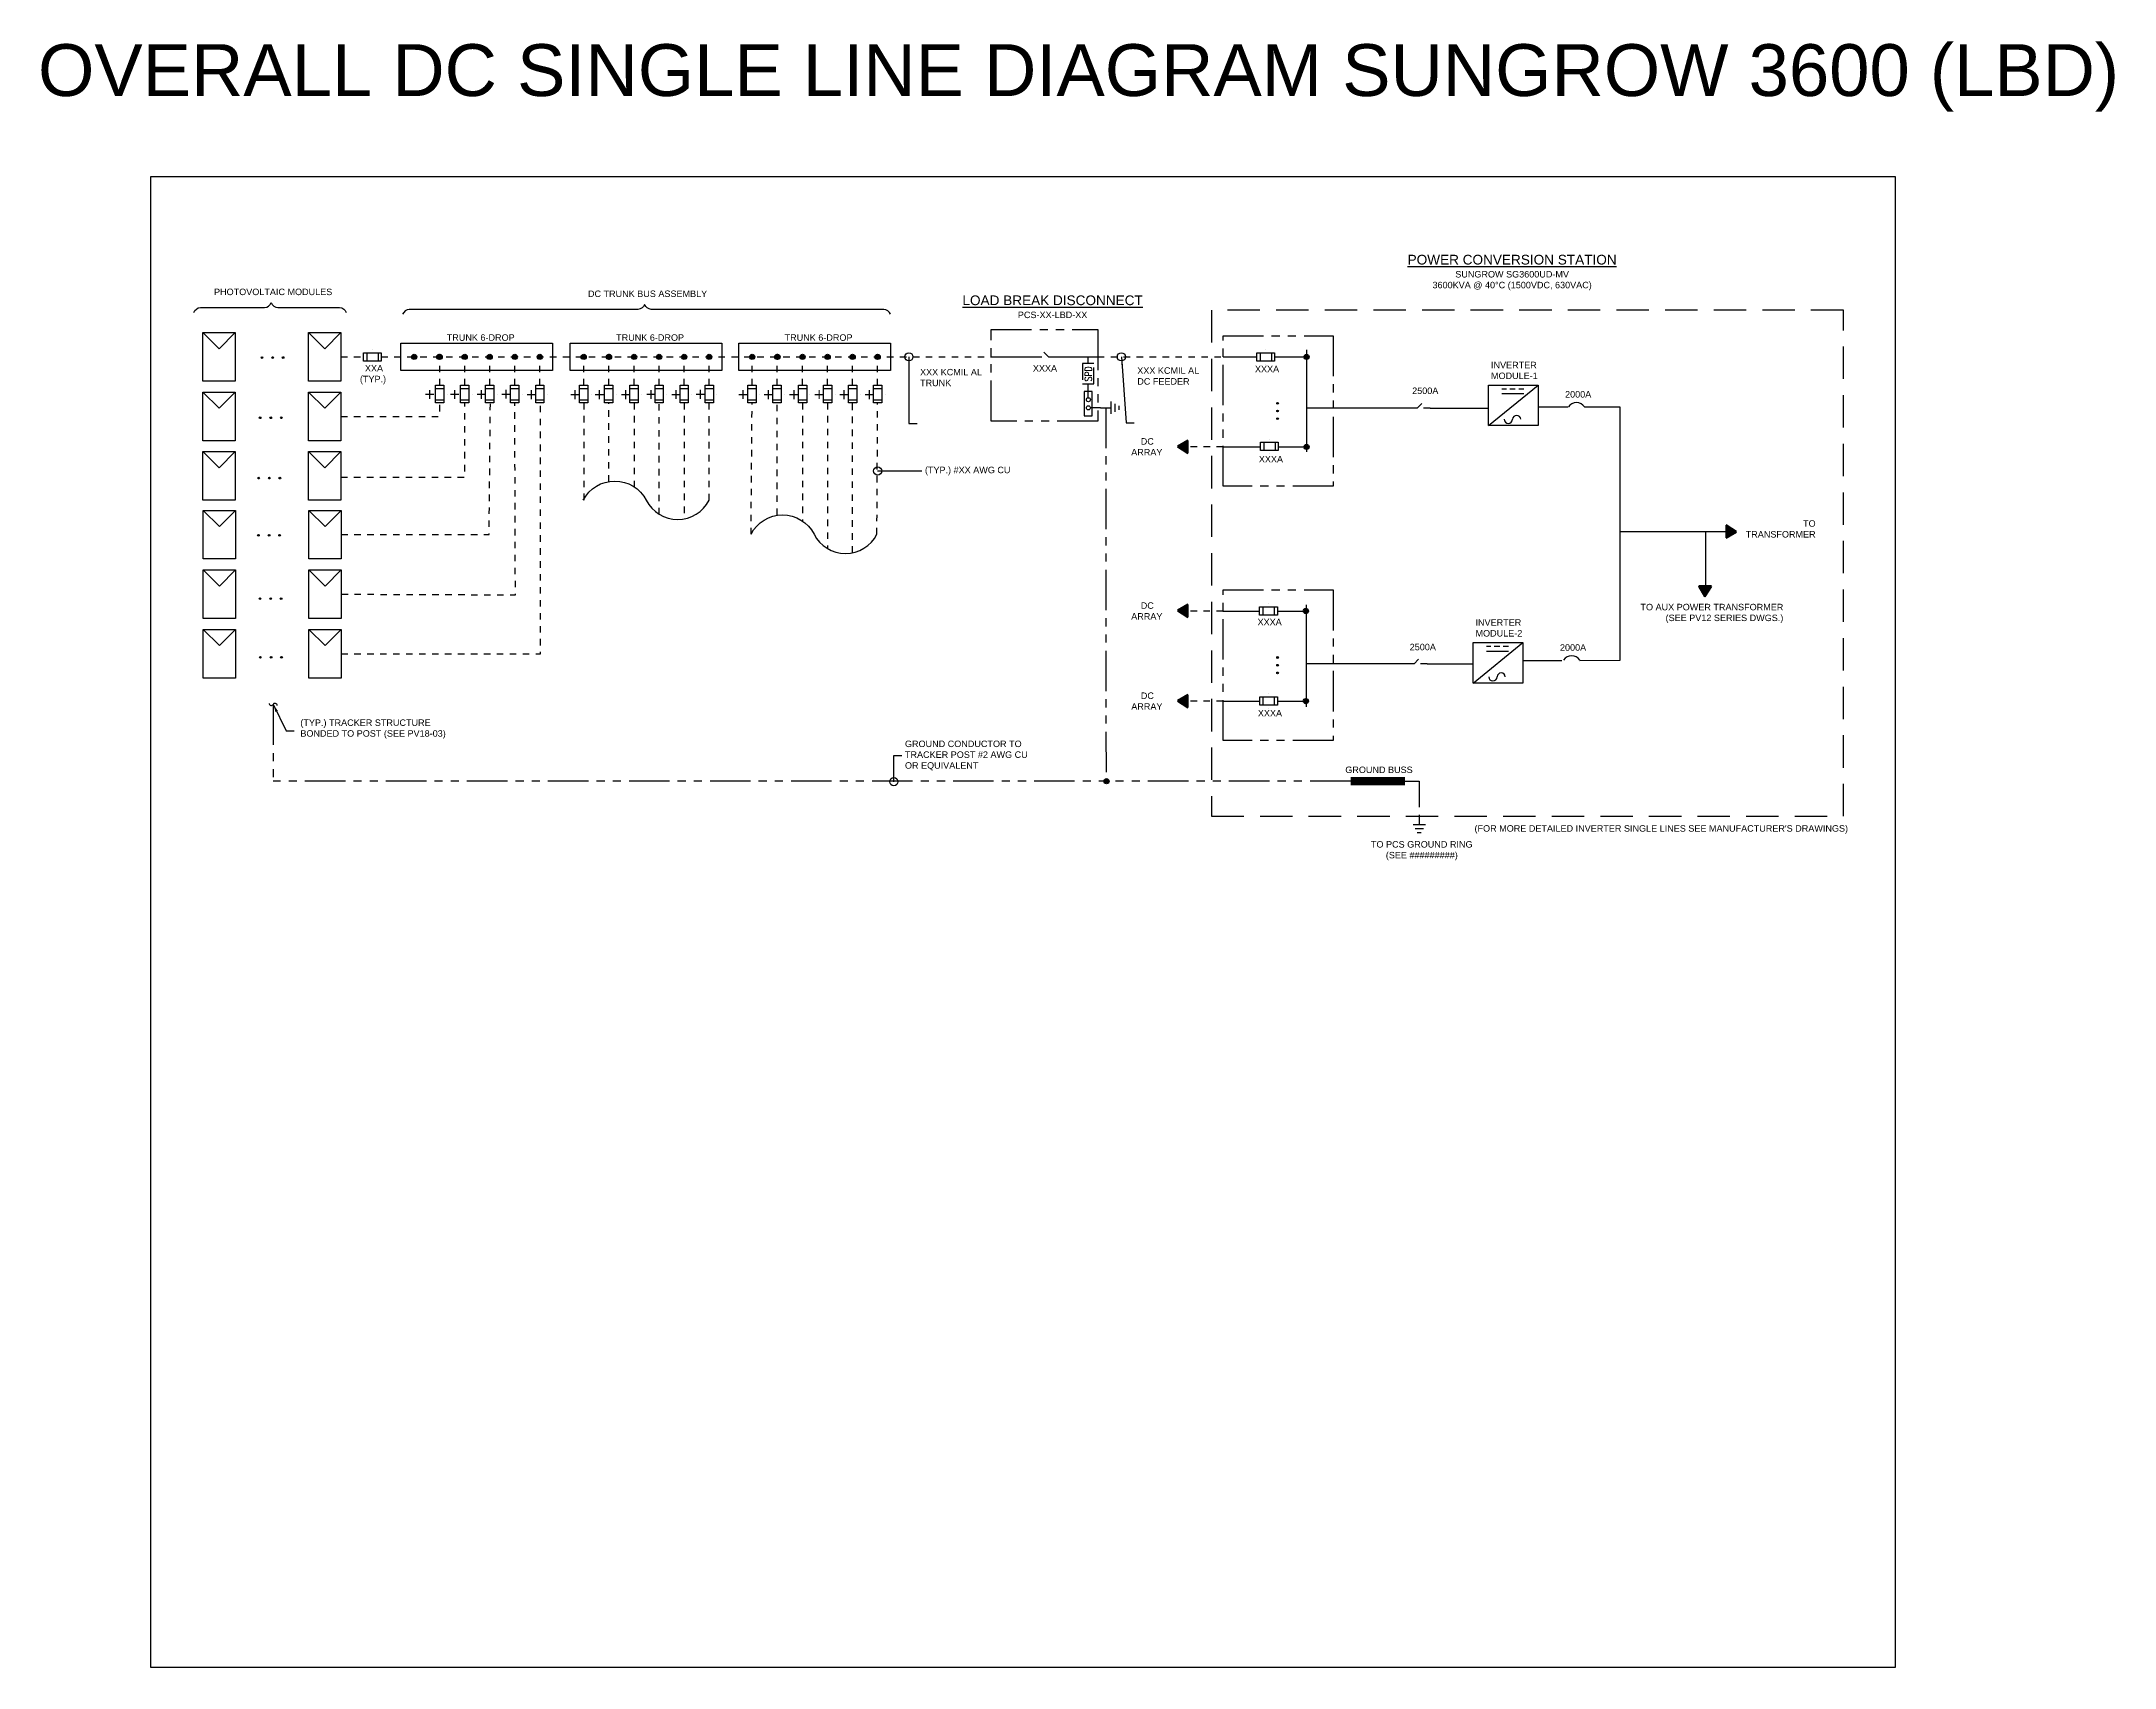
# Model space of a CAD drawing. Header units: feet. Extents: x -17 to 369, y -41 to 98.
# Drawn here: x 246.85 to 278.83, y 35.7 to 60.8 of the extents above; entities that cross this region are included whole.
import ezdxf

# ---------------------------------------------------------------- set-up
doc = ezdxf.new("R2010")
doc.units = ezdxf.units.FT
doc.header["$MEASUREMENT"] = 0
for name, pattern in [('DASHED', [0.75, 0.5, -0.25]), ('DASHED2', [0.375, 0.25, -0.125]), ('HIDDEN', [0.375, 0.25, -0.125]), ('HIDDEN4', [0.0935, 0.0625, -0.031]), ('PHANTOM2', [1.25, 0.625, -0.125, 0.125, -0.125, 0.125, -0.125])]:
    doc.linetypes.add(name, pattern=pattern)
for name, color, linetype in [('E-1LIN', 4, 'Continuous'), ('E-CABL', 133, 'HIDDEN4'), ('E-ELEC-BRDR', 171, 'DASHED2'), ('E-HVMV-EQUP', 91, 'Continuous'), ('E-LV-BUS', 32, 'Continuous'), ('E-LV-EQUP', 211, 'Continuous'), ('E-PROD-COND-06F', 4, 'Continuous'), ('E-TEXT', 7, 'Continuous'), ('G-ANNO-TEXT', 1, 'Continuous')]:
    doc.layers.add(name, color=color, linetype=linetype)
doc.layers.add('G-TABL', color=7, linetype='Continuous', lineweight=40)
doc.layers.add('PV-PCS BOUNDARY', color=224, linetype='DASHED2', lineweight=90)
doc.styles.add('FSLR_Notes', font='Simplex.shx', dxfattribs={"width": 0.8, "height": 0.109375})
doc.styles.add('NEI-A', font='arial.ttf')
doc.styles.add('T10', font='romans.shx', dxfattribs={"height": 0.1})
doc.dimstyles.new('NEI-A', dxfattribs={"dimtxt": 0.1, "dimasz": 0.125, "dimexe": 0.0625, "dimexo": 0.0625, "dimgap": 0.0625, "dimtad": 0, "dimtih": 1, "dimtoh": 1, "dimdec": 4, "dimzin": 3, "dimdsep": 46, "dimlunit": 4, "dimtxsty": 'NEI-A', "dimcen": 0, "dimadec": 0, "dimazin": 0, "dimtfac": 0.75, "dimtdec": 4, "dimtofl": 0, "dimtmove": 0, "dimatfit": 3, "dimfxl": 1, "dimfrac": 1, "dimtolj": 1, "dimtzin": 0, "dimarcsym": 0})

# ---------------------------------------------------------------- blocks, each defined once
blk = doc.blocks.new('1-LINE - FUSE')
at = {"layer": 'Defpoints', "color": 2}
for p, q in [((-0.114, 0.137), (-0.114, 0.137)), ((0.114, 0.137), (0.114, 0.137))]:
    blk.add_line(p, q, dxfattribs=at)
at = {"layer": 'E-HVMV-EQUP', "color": 0}
for p, q in [((-0.064, 0.223), (0.064, 0.223)), ((-0.064, 0.05), (0.064, 0.05))]:
    blk.add_line(p, q, dxfattribs=at)
blk.add_lwpolyline([(0.064, 0), (-0.064, 0), (-0.064, 0.273), (0.064, 0.273)], close=True, dxfattribs=at)
blk = doc.blocks.new('*U24')
at = {"layer": 'Defpoints', "color": 2}
for p, q in [((-0.137, 0.114), (-0.137, 0.114)), ((-0.137, -0.114), (-0.137, -0.114))]:
    blk.add_line(p, q, dxfattribs=at)
at = {"layer": 'E-HVMV-EQUP', "color": 0}
for p, q in [((-0.223, -0.064), (-0.223, 0.064)), ((-0.05, -0.064), (-0.05, 0.064))]:
    blk.add_line(p, q, dxfattribs=at)
blk.add_lwpolyline([(0, 0.064), (0, -0.064), (-0.273, -0.064), (-0.273, 0.064)], close=True, dxfattribs=at)
blk = doc.blocks.new('03')
at = {"linetype": 'Continuous'}
h = blk.add_hatch(color=256, dxfattribs=at)
h.dxf.hatch_style = 1
h.paths.add_polyline_path([(-0.04, 0, 1), (0.04, 0, 1)])
blk.add_circle((0, 0), 0.04, dxfattribs=at)
blk = doc.blocks.new('E-005')
blk.add_line((-0.384, 0), (0.384, 0.625))
blk.add_lwpolyline([(0.384, 0), (-0.384, 0), (-0.384, 0.625), (0.384, 0.625)], close=True)
at = {"layer": 'E-TEXT'}
for p, q in [((-0.108, 0.564), (-0.177, 0.564)), ((0.163, 0.488), (-0.177, 0.488)), ((0.028, 0.564), (-0.056, 0.564)), ((0.163, 0.564), (0.082, 0.564))]:
    blk.add_line(p, q, dxfattribs=at)
for centre, start, end in [((-0.078, 0.098), 180, 0), ((0.05, 0.093), 4.1036, 175.8964)]:
    blk.add_arc(centre, 0.0642, start, end, dxfattribs=at)
blk = doc.blocks.new('end break')
for centre, major_axis in [((0.016, 0.06), (-0.0162, -0.0604)), ((-0.016, -0.06), (0.0162, 0.0604))]:
    blk.add_ellipse(centre, major_axis=major_axis, ratio=0.75, start_param=3.141593, end_param=6.283185)
blk = doc.blocks.new('3-LINE - CONTINUATION SYMBOL')
at = {"layer": 'E-HVMV-EQUP', "color": 0}
blk.add_lwpolyline([(-0.1082, 0, -0.611301), (0, 0, 0.611301), (0.1082, 0)], format="xyb", dxfattribs=at)
blk = doc.blocks.new('E-015')
for p, q in [((0, 0), (0, -0.15625)), ((-0.09375, -0.15625), (0.09375, -0.15625)), ((-0.0625, -0.21875), (0.0625, -0.21875)), ((-0.03125, -0.28125), (0.03125, -0.28125))]:
    blk.add_line(p, q)
blk = doc.blocks.new('ARROW')
h = blk.add_hatch()
h.set_pattern_fill('ANSI31', color=256)
h.paths.add_polyline_path([(0, 0), (-0.074, -0.114), (0.066, -0.114)])
h = blk.add_hatch(color=256)
h.dxf.hatch_style = 1
h.paths.add_polyline_path([(0, 0), (-0.074, -0.114), (0.066, -0.114)])
blk.add_lwpolyline([(0, 0), (-0.074, -0.114), (0.066, -0.114), (0, 0)], close=True)
blk = doc.blocks.new('1LIN-DISCONNECT')
at = {"color": 4, "linetype": 'Continuous'}
for points in [[(0, 0), (0, -0.1)], [(0.071, -0.129), (0, -0.2), (0, -0.3)]]:
    blk.add_lwpolyline(points, dxfattribs=at)

msp = doc.modelspace()

# ---------------------------------------------------------------- hatches: boundary and pattern name
at = {"layer": 'E-PROD-COND-06F'}
for points in [[(250.239, 55.922, -1), (250.265, 55.922, -1)], [(250.404, 55.922, -1), (250.43, 55.922, -1)], [(250.565, 55.922, -1), (250.591, 55.922, -1)], [(265.919, 55.203, -1), (265.919, 55.229, -1)], [(265.919, 55.084, -1), (265.919, 55.111, -1)], [(250.21, 54.993, -1), (250.236, 54.993, -1)], [(250.375, 54.993, -1), (250.401, 54.993, -1)], [(250.536, 54.993, -1), (250.563, 54.993, -1)], [(265.919, 54.966, -1), (265.919, 54.992, -1)], [(250.187, 54.061, -1), (250.214, 54.061, -1)], [(250.352, 54.061, -1), (250.379, 54.061, -1)], [(250.514, 54.061, -1), (250.54, 54.061, -1)], [(250.184, 53.179, -1), (250.21, 53.179, -1)], [(250.349, 53.179, -1), (250.375, 53.179, -1)], [(250.51, 53.179, -1), (250.536, 53.179, -1)], [(250.208, 52.201, -1), (250.234, 52.201, -1)], [(250.373, 52.201, -1), (250.399, 52.201, -1)], [(250.534, 52.201, -1), (250.56, 52.201, -1)], [(250.214, 51.296, -1), (250.24, 51.296, -1)], [(250.379, 51.296, -1), (250.405, 51.296, -1)], [(250.54, 51.296, -1), (250.566, 51.296, -1)], [(265.919, 51.28, -1), (265.919, 51.306, -1)], [(265.919, 51.161, -1), (265.919, 51.187, -1)], [(265.919, 51.043, -1), (265.919, 51.069, -1)]]:
    msp.add_hatch(color=7, dxfattribs=at).paths.add_polyline_path(points)

# ---------------------------------------------------------------- linework, layer by layer
for points in [[(248.537, 58.715), (275.446, 58.715), (275.446, 35.704), (248.537, 35.704)], [(263.061, 55.021), (263.061, 55.396), (262.936, 55.396), (262.936, 55.021)]]:
    msp.add_lwpolyline(points, close=True)
for centre in [(263.001, 55.271), (263.001, 55.146)]:
    msp.add_circle(centre, 0.0312)
at = {"layer": 'E-1LIN', "linetype": 'HIDDEN'}
msp.add_lwpolyline([(262.91, 55.829), (262.91, 55.518), (263.087, 55.518), (263.087, 55.829)], close=True, dxfattribs=at)
at = {"layer": 'E-1LIN', "linetype": 'HIDDEN', "flags": 128}
for points in [[(262.999, 55.829), (262.999, 55.932)], [(262.999, 55.303), (262.999, 55.518)], [(263.189, 55.148), (263.032, 55.146)]]:
    msp.add_lwpolyline(points, dxfattribs=at)
at = {"layer": 'E-CABL', "flags": 128}
for points in [[(251.47, 55.933), (251.819, 55.933)], [(252.093, 55.933), (261.5, 55.933)], [(252.993, 55.495), (252.993, 55.933)], [(253.379, 55.495), (253.379, 55.933)], [(253.379, 55.495), (253.379, 55.933)], [(253.765, 55.495), (253.765, 55.933)], [(254.152, 55.495), (254.152, 55.933)], [(254.538, 55.495), (254.538, 55.933)], [(255.215, 55.495), (255.215, 55.933)], [(255.601, 55.495), (255.601, 55.933)], [(255.601, 55.495), (255.601, 55.933)], [(255.993, 55.495), (255.993, 55.933)], [(255.993, 55.495), (255.993, 55.933)], [(256.379, 55.495), (256.379, 55.933)], [(256.765, 55.495), (256.765, 55.933)], [(257.151, 55.495), (257.151, 55.933)], [(257.814, 55.495), (257.814, 55.933)], [(258.2, 55.495), (258.2, 55.933)], [(258.2, 55.495), (258.2, 55.933)], [(258.592, 55.495), (258.592, 55.933)], [(258.592, 55.495), (258.592, 55.933)], [(258.978, 55.495), (258.978, 55.933)], [(259.364, 55.495), (259.364, 55.933)], [(259.75, 55.495), (259.75, 55.933)], [(263.145, 55.933), (265.078, 55.933)], [(251.47, 54.074), (253.379, 54.074), (253.379, 55.222)], [(251.47, 55.014), (252.993, 55.014), (252.993, 55.222)], [(251.475, 53.189), (253.756, 53.189), (253.775, 55.222)], [(251.475, 51.351), (254.547, 51.351), (254.547, 55.222)], [(251.479, 52.27), (254.161, 52.26), (254.152, 55.222)], [(255.215, 55.222), (255.215, 53.72)], [(255.601, 54.008), (255.601, 55.222)], [(255.993, 55.222), (255.993, 53.927)], [(256.379, 53.504), (256.379, 55.222)], [(256.765, 55.222), (256.765, 53.429)], [(257.151, 53.72), (257.151, 55.222)], [(257.797, 53.196), (257.797, 53.196), (257.813, 55.222)], [(258.199, 53.493), (258.199, 55.222)], [(258.592, 55.222), (258.592, 53.397)], [(258.978, 55.222), (258.978, 52.974)], [(259.364, 52.911), (259.364, 55.222)], [(259.738, 53.196), (259.75, 55.222)], [(265.078, 54.544), (264.504, 54.544)], [(265.077, 52.009), (264.503, 52.009)], [(265.077, 50.619), (264.503, 50.619)]]:
    msp.add_lwpolyline(points, dxfattribs=at)
at = {"layer": 'E-ELEC-BRDR', "linetype": 'DASHED'}
msp.add_lwpolyline([(274.648, 48.842), (274.648, 56.653), (264.899, 56.653), (264.899, 48.842)], close=True, dxfattribs=at)
at = {"layer": 'E-HVMV-EQUP'}
for centre in [(270.53, 55.078), (270.456, 51.169)]:
    msp.add_arc(centre, 0.15, 33.7664, 146.2336, dxfattribs=at)
at = {"layer": 'E-LV-BUS', "flags": 128}
for points in [[(266.366, 56.04), (266.366, 54.466)], [(261.5, 55.933), (262.184, 55.933)], [(262.484, 55.933), (263.169, 55.933)], [(265.078, 55.933), (265.601, 55.933)], [(265.875, 55.933), (266.366, 55.933)], [(267.972, 55.141), (266.366, 55.141)], [(268.272, 55.141), (269.174, 55.141)], [(269.942, 55.162), (270.402, 55.162)], [(270.655, 55.161), (271.2, 55.162), (271.202, 51.246), (270.581, 51.244)], [(265.078, 54.544), (265.657, 54.544)], [(265.93, 54.544), (266.366, 54.544)], [(271.201, 53.237), (272.915, 53.238)], [(272.519, 53.237), (272.519, 52.3)], [(265.077, 52.009), (265.643, 52.009)], [(265.918, 52.009), (266.353, 52.009)], [(266.359, 52.106), (266.359, 50.531)], [(267.925, 51.196), (266.368, 51.193)], [(268.225, 51.196), (268.935, 51.196)], [(270.303, 51.239), (269.703, 51.239)], [(265.078, 50.619), (265.644, 50.619)], [(265.918, 50.619), (266.354, 50.619)]]:
    msp.add_lwpolyline(points, dxfattribs=at)
at = {"layer": 'E-LV-EQUP', "flags": 128}
for points in [[(249.34, 56.308), (249.59, 56.058), (249.84, 56.308), (249.84, 55.558), (249.34, 55.558), (249.34, 56.308), (249.84, 56.308)], [(250.97, 56.308), (251.22, 56.058), (251.47, 56.308), (251.47, 55.558), (250.97, 55.558), (250.97, 56.308), (251.47, 56.308)], [(249.34, 55.389), (249.59, 55.139), (249.84, 55.389), (249.84, 54.639), (249.34, 54.639), (249.34, 55.389), (249.84, 55.389)], [(250.97, 55.389), (251.22, 55.139), (251.47, 55.389), (251.47, 54.639), (250.97, 54.639), (250.97, 55.389), (251.47, 55.389)], [(249.34, 54.47), (249.59, 54.22), (249.84, 54.47), (249.84, 53.72), (249.34, 53.72), (249.34, 54.47), (249.84, 54.47)], [(250.97, 54.47), (251.22, 54.22), (251.47, 54.47), (251.47, 53.72), (250.97, 53.72), (250.97, 54.47), (251.47, 54.47)], [(249.344, 53.564), (249.594, 53.314), (249.844, 53.564), (249.844, 52.814), (249.344, 52.814), (249.344, 53.564), (249.844, 53.564)], [(250.975, 53.564), (251.225, 53.314), (251.475, 53.564), (251.475, 52.814), (250.975, 52.814), (250.975, 53.564), (251.475, 53.564)], [(249.344, 52.645), (249.594, 52.395), (249.844, 52.645), (249.844, 51.895), (249.344, 51.895), (249.344, 52.645), (249.844, 52.645)], [(250.975, 52.645), (251.225, 52.395), (251.475, 52.645), (251.475, 51.895), (250.975, 51.895), (250.975, 52.645), (251.475, 52.645)], [(249.344, 51.726), (249.594, 51.476), (249.844, 51.726), (249.844, 50.976), (249.344, 50.976), (249.344, 51.726), (249.844, 51.726)], [(250.975, 51.726), (251.225, 51.476), (251.475, 51.726), (251.475, 50.976), (250.975, 50.976), (250.975, 51.726), (251.475, 51.726)]]:
    msp.add_lwpolyline(points, dxfattribs=at)
for points in [[(252.394, 56.146), (254.734, 56.146), (254.734, 55.72), (252.394, 55.72)], [(255.007, 56.146), (257.348, 56.146), (257.348, 55.72), (255.007, 55.72)], [(257.606, 56.146), (259.947, 56.146), (259.947, 55.72), (257.606, 55.72)]]:
    msp.add_lwpolyline(points, close=True, dxfattribs=at)
at = {"layer": 'E-LV-EQUP', "linetype": 'PHANTOM2', "flags": 128}
for points in [[(263.268, 55.148), (263.273, 49.382), (250.424, 49.382)], [(250.424, 50.569), (250.424, 49.382)], [(267.045, 49.386), (263.273, 49.382)], [(267.883, 49.386), (268.106, 49.386), (268.106, 48.867)]]:
    msp.add_lwpolyline(points, dxfattribs=at)
at = {"layer": 'E-PROD-COND-06F', "color": 8, "linetype": 'PHANTOM2'}
for points in [[(261.5, 56.355), (263.145, 56.355), (263.145, 54.943), (261.5, 54.943)], [(265.078, 56.259), (266.778, 56.259), (266.778, 53.935), (265.078, 53.935)], [(265.078, 52.336), (266.778, 52.336), (266.778, 50.012), (265.078, 50.012)]]:
    msp.add_lwpolyline(points, close=True, dxfattribs=at)
at = {"layer": 'E-PROD-COND-06F', "const_width": 0.13}
msp.add_lwpolyline([(267.045, 49.386), (267.883, 49.386)], dxfattribs=at)
at = {"layer": 'E-PROD-COND-06F', "color": 7}
for centre in [(250.252, 55.922), (250.417, 55.922), (250.578, 55.922), (265.919, 55.216), (265.919, 55.098), (250.223, 54.993), (250.388, 54.993), (250.55, 54.993), (265.919, 54.979), (250.201, 54.061), (250.366, 54.061), (250.527, 54.061), (250.197, 53.179), (250.362, 53.179), (250.523, 53.179), (250.221, 52.201), (250.386, 52.201), (250.547, 52.201), (250.227, 51.296), (250.392, 51.296), (250.553, 51.296), (265.919, 51.293), (265.919, 51.174), (265.919, 51.056)]:
    msp.add_circle(centre, 0.0131, dxfattribs=at)
at = {"layer": 'G-ANNO-TEXT', "flags": 128}
for points in [[(249.199, 56.618, -0.298343), (249.302, 56.694), (250.291, 56.694, 0.298343), (250.394, 56.77, 0.298343), (250.497, 56.694), (251.45, 56.694, -0.298343), (251.552, 56.618)], [(259.947, 56.59, 0.298343), (259.844, 56.665), (256.257, 56.665, -0.298343), (256.155, 56.741, -0.298343), (256.052, 56.665), (252.524, 56.665, 0.298343), (252.422, 56.59)]]:
    msp.add_lwpolyline(points, format="xyb", dxfattribs=at)

# ---------------------------------------------------------------- block references
at = {"xscale": 8.972762316823077, "yscale": 8.972762316823077, "zscale": 8.972762316823077}
for p in [(256.18, 53.72), (258.768, 53.196)]:
    msp.add_blockref('3-LINE - CONTINUATION SYMBOL', p, dxfattribs=at)
at = {"layer": 'E-1LIN', "rotation": 90}
msp.add_blockref('1LIN-DISCONNECT', (262.184, 55.933), dxfattribs=at)
at = {"layer": 'E-1LIN'}
for p in [(269.558, 54.872), (269.319, 50.898)]:
    msp.add_blockref('E-005', p, dxfattribs=at)
at = {"layer": 'E-1LIN', "xscale": -1}
for name, p, rotation in [('E-015', (263.189, 55.148), 90), ('1LIN-DISCONNECT', (268.272, 55.141), 270), ('1LIN-DISCONNECT', (268.225, 51.196), 270)]:
    msp.add_blockref(name, p, dxfattribs=dict(at, rotation=rotation))
msp.add_blockref('E-015', (268.106, 48.867), dxfattribs=at)
at = {"layer": 'E-HVMV-EQUP', "zscale": 2, "rotation": 270}
for p in [(252.601, 55.933), (252.987, 55.933), (252.993, 55.933), (253.379, 55.933), (253.379, 55.933), (253.765, 55.933), (254.152, 55.933), (254.538, 55.933), (255.215, 55.933), (255.601, 55.933), (255.606, 55.933), (255.993, 55.933), (255.993, 55.933), (256.379, 55.933), (256.765, 55.933), (257.151, 55.933), (257.814, 55.933), (258.2, 55.933), (258.205, 55.933), (258.592, 55.933), (258.592, 55.933), (258.978, 55.933), (259.364, 55.933), (259.75, 55.933), (266.366, 55.933), (266.366, 54.544), (266.356, 52.01), (266.356, 50.62), (263.279, 49.384)]:
    msp.add_blockref('03', p, dxfattribs=at)
at = {"layer": 'E-LV-EQUP', "rotation": 270}
for name, p in [('1-LINE - FUSE', (251.819, 55.933)), ('1-LINE - FUSE', (265.601, 55.933)), ('*U24', (252.993, 55.222)), ('*U24', (253.379, 55.222)), ('*U24', (253.765, 55.222)), ('*U24', (254.152, 55.222)), ('*U24', (254.538, 55.222)), ('*U24', (255.215, 55.222)), ('*U24', (255.601, 55.222)), ('*U24', (255.993, 55.222)), ('*U24', (256.379, 55.222)), ('*U24', (256.765, 55.222)), ('*U24', (257.151, 55.222)), ('*U24', (257.813, 55.222)), ('*U24', (258.199, 55.222)), ('*U24', (258.592, 55.222)), ('*U24', (258.978, 55.222)), ('*U24', (259.364, 55.222)), ('*U24', (259.75, 55.222)), ('1-LINE - FUSE', (265.657, 54.55)), ('1-LINE - FUSE', (265.643, 52.011)), ('1-LINE - FUSE', (265.644, 50.621))]:
    msp.add_blockref(name, p, dxfattribs=at)
at = {"layer": 'E-LV-EQUP', "xscale": 0.5000000033, "yscale": 0.5000000033, "zscale": 0.5000000033, "rotation": 90}
msp.add_blockref('end break', (250.424, 50.569), dxfattribs=at)
at = {"layer": 'PV-PCS BOUNDARY', "xscale": 1.39854621569094, "yscale": 1.39854621569094, "zscale": 1.39854621569094}
for p, rotation in [((264.374, 54.551), 89.99999999999999), ((273, 53.232), 270), ((272.509, 52.233), 180), ((264.374, 52.017), 89.99999999999999), ((264.374, 50.626), 89.99999999999999)]:
    msp.add_blockref('ARROW', p, dxfattribs=dict(at, rotation=rotation))

# ---------------------------------------------------------------- texts
at = {"layer": 'Defpoints', "color": 1, "insert": (262.849, 59.718), "char_height": 0.8, "attachment_point": 8, "style": 'NEI-A'}
msp.add_mtext('OVERALL DC SINGLE LINE DIAGRAM SUNGROW 3600 (LBD)', dxfattribs=at)
at = {"layer": 'G-ANNO-TEXT', "char_height": 0.15, "attachment_point": 2, "style": 'NEI-A'}
for s, insert in [('{\\LPOWER CONVERSION STATION\\P\\H0.66667x;\\lSUNGROW SG3600UD-MV\\P3600KVA @ 40%%DC (1500VDC, 630VAC)}', (269.538, 57.508)), ('{\\LLOAD BREAK DISCONNECT\\P\\H0.66667x;\\lPCS-XX-LBD-XX}', (262.449, 56.881)), ("{\\H0.66667x;(FOR MORE DETAILED INVERTER SINGLE LINES SEE MANUFACTURER'S DRAWINGS)}", (271.839, 48.705))]:
    msp.add_mtext(s, dxfattribs=dict(at, insert=insert))
at = {"layer": 'G-ANNO-TEXT', "style": 'NEI-A'}
for s, insert, char_height, width, attachment_point in [('PHOTOVOLTAIC MODULES', (251.336, 56.935), 0.1, 1.81785, 6), ('DC TRUNK BUS ASSEMBLY', (257.12, 56.906), 0.1, 1.93286, 6), ('\\pt0.5;TRUNK 6-DROP', (254.15, 56.23), 0.1, 1.14384, 6), ('TRUNK 6-DROP', (256.763, 56.23), 0.1, 1.14384, 6), ('TRUNK 6-DROP', (259.362, 56.23), 0.1, 1.14384, 6), ('\\A1;XXA\\P\\pi-0.07736;(TYP.)', (251.84, 55.659), 0.1, 0.23531, 4), ('XXX KCMIL AL^JTRUNK', (260.404, 55.613), 0.1, 0.98111, 4), ('\\A1;\\pi0.18661;XXXA', (261.958, 55.756), 0.1, 0.74552, 4), ('XXX KCMIL AL\\PDC FEEDER', (263.755, 55.637), 0.1, 0.97551, 4), ('\\A1;\\pi0.51683;XXXA ', (265.054, 55.745), 0.1, 1.40596, 4), ('\\A1;INVERTER MODULE-1', (269.212, 55.723), 0.1, 0.70557, 4), ('+', (252.758, 55.456), 0.2, 0.25669, 1), ('+', (253.144, 55.456), 0.2, 0.25669, 1), ('+', (253.553, 55.456), 0.2, 0.25669, 1), ('+', (253.936, 55.46), 0.2, 0.25669, 1), ('+', (254.324, 55.454), 0.2, 0.25669, 1), ('+', (255.001, 55.454), 0.2, 0.25669, 1), ('+', (255.375, 55.454), 0.2, 0.25669, 1), ('+', (255.781, 55.452), 0.2, 0.25669, 1), ('+', (256.171, 55.456), 0.2, 0.25669, 1), ('+', (256.557, 55.455), 0.2, 0.25669, 1), ('+', (256.934, 55.457), 0.2, 0.25669, 1), ('+', (257.592, 55.455), 0.2, 0.25669, 1), ('+', (257.981, 55.452), 0.2, 0.25669, 1), ('+', (258.376, 55.454), 0.2, 0.25669, 1), ('+', (258.766, 55.455), 0.2, 0.25669, 1), ('+', (259.151, 55.452), 0.2, 0.25669, 1), ('+', (259.542, 55.452), 0.2, 0.25669, 1), ('\\A1;2500A', (267.996, 55.409), 0.1, 0.55272, 4), ('\\A1;\\pi-0.08238;2000A', (270.437, 55.354), 0.1, 0.23531, 4), ('\\A1;\\pi0.02492;DC\\P\\pi-0.12245;ARRAY', (263.784, 54.545), 0.1, 0.23531, 4), ('\\A1;\\pi0.16974;XXXA ', (265.461, 54.354), 0.1, 0.71179, 4), ('(TYP.) #XX AWG CU', (260.479, 54.172), 0.1, 1.30925, 4), ('TO TRANSFORMER', (274.22, 53.277), 0.1, 1.18112, 6), ('\\A1;\\pi0.02492;DC\\P\\pi-0.12245;ARRAY', (263.784, 52.011), 0.1, 0.23531, 4), ('\\A1;\\pi0.25176;XXXA ', (265.359, 51.84), 0.1, 0.87583, 4), ('\\A1;INVERTER MODULE-2', (268.973, 51.749), 0.1, 0.70557, 4), ('TO AUX POWER TRANSFORMER (SEE PV12 SERIES DWGS.)', (273.722, 51.973), 0.1, 2.20346, 6), ('\\A1;2500A', (267.958, 51.454), 0.1, 0.23531, 4), ('\\A1;2000A', (270.276, 51.447), 0.1, 0.23531, 4), ('\\A1;\\pi0.02492;DC\\P\\pi-0.12245;ARRAY', (263.785, 50.62), 0.1, 0.23531, 4), ('(TYP.) TRACKER STRUCTURE BONDED TO POST (SEE PV18-03)', (250.844, 50.189), 0.1, 2.53409, 4), ('\\A1;\\pi0.25176;XXXA ', (265.364, 50.434), 0.1, 0.87583, 4), ('GROUND CONDUCTOR TO  TRACKER POST #2 AWG CU OR EQUIVALENT', (260.171, 49.78), 0.1, 1.95913, 4), ('\\A1;\\pi0.00422;GROUND BUSS', (266.96, 49.559), 0.1, 1.03381, 4), ('\\A1;\\pi0.45508;TO PCS GROUND RING \\P\\pi0.68441;(SEE #########)', (266.905, 48.311), 0.1, 2.46596, 4)]:
    msp.add_mtext(s, dxfattribs=dict(at, insert=insert, char_height=char_height, width=width, attachment_point=attachment_point))
at = {"layer": 'G-TABL', "insert": (262.944, 55.786), "char_height": 0.1094, "attachment_point": 3, "rotation": 90, "style": 'FSLR_Notes'}
msp.add_mtext_dynamic_manual_height_columns('SPD', width=0.02378, gutter_width=0.547, heights=[0], dxfattribs=at)

# ---------------------------------------------------------------- leaders
at = {"layer": 'G-ANNO-TEXT', "annotation_type": 0, "has_hookline": 1, "hookline_direction": 0}
for points, override, text_width in [([(260.232, 55.933), (260.232, 54.905), (260.357, 54.905)], {"dimgap": 0.046875, "dimtad": 0, "dimtxsty": 'T10', "dimldrblk": 'DotBlank'}, 0.949), ([(263.51, 55.933), (263.584, 54.917), (263.709, 54.917)], {"dimgap": 0.046875, "dimtad": 0, "dimtxsty": 'T10', "dimldrblk": 'DotBlank'}, 0.949), ([(259.75, 54.172), (260.432, 54.172)], {"dimgap": 0.046875, "dimtad": 0, "dimtxsty": 'T10', "dimldrblk": 'DotBlank'}, 1.3), ([(250.424, 50.573), (250.625, 50.159), (250.75, 50.159)], {"dimgap": 0.046875, "dimtad": 0, "dimtxsty": 'T10'}, 2.228), ([(259.999, 49.376), (259.999, 49.78), (260.124, 49.78)], {"dimgap": 0.046875, "dimtad": 0, "dimtxsty": 'T10', "dimldrblk": 'DotBlank'}, 1.879)]:
    msp.add_leader(points, dimstyle='NEI-A', override=override, dxfattribs=dict(at, text_width=text_width))

doc.saveas('drawing.dxf')
